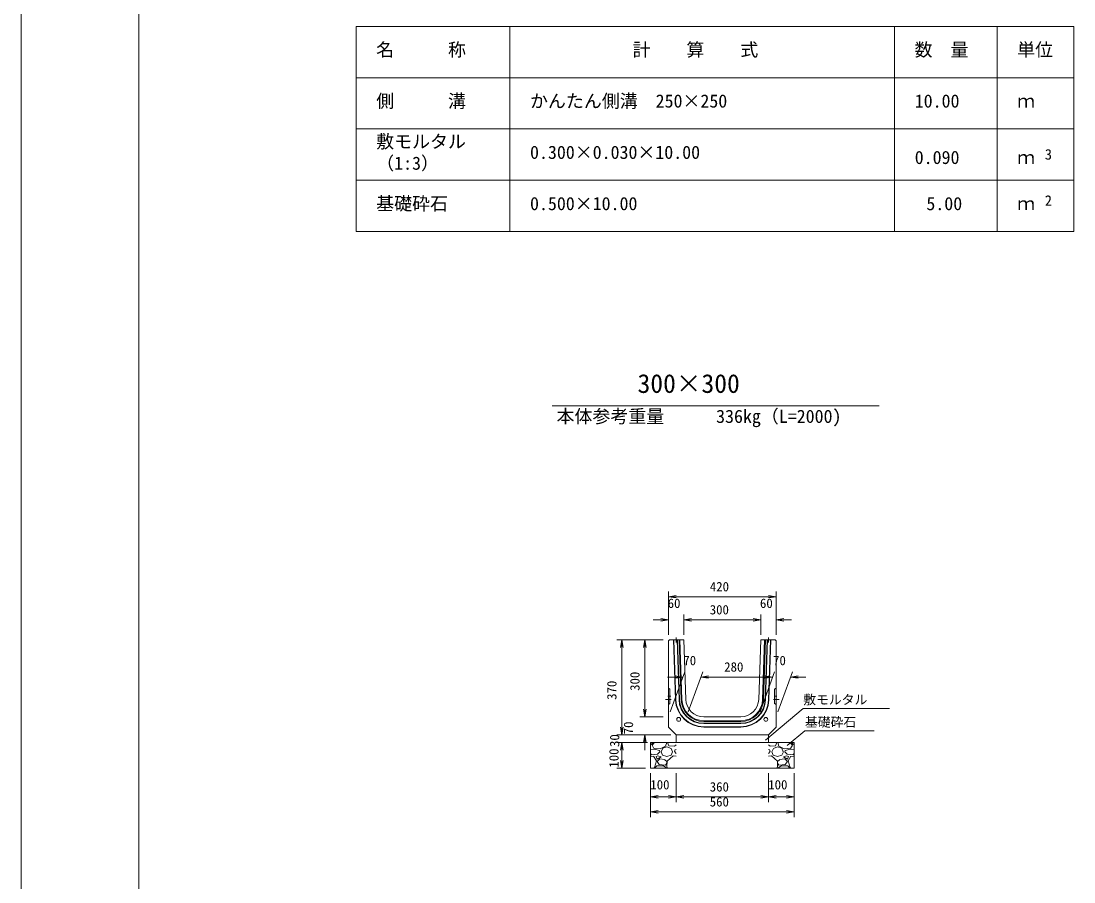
# Model space of a CAD drawing. Units: millimetres, scale not verified. Extents: x 0 to 84100, y -1845 to 57555.
# Drawn here: x 0 to 20534, y 28072 to 44854 of the extents above; entities that cross this region are included whole.
import ezdxf
from ezdxf.enums import TextEntityAlignment as Align

# ---------------------------------------------------------------- set-up
doc = ezdxf.new("R2010")
doc.units = ezdxf.units.MM
doc.header["$LTSCALE"] = 100
doc.linetypes.add('USER1', pattern=[19, 12.7, -6.3])
for name, color, linetype, lineweight in [('D-MTR-FRAM（材料表図枠）', 2, 'Continuous', 18), ('D-STR-DIM（寸法）', 7, 'Continuous', 18), ('D-STR-HTXT（旗揚げ）', 7, 'Continuous', 18), ('D-STR-STR1（構造物）', 7, 'Continuous', 18), ('D-STR-STRn（構造物）', 7, 'Continuous', 18), ('D-STR（構造物外形線）', 1, 'Continuous', 18), ('D-TTL(外枠）', 2, 'Continuous', 18), ('DEFPOINTS_2', 8, 'Continuous', 18)]:
    doc.layers.add(name, color=color, linetype=linetype, lineweight=lineweight)
for name, color, linetype in [('D-MTR-TXT(文字列）', 7, 'Continuous'), ('D-STR-TXT（文字）', 7, 'Continuous'), ('D-TTL-TXT（文字）', 7, 'Continuous')]:
    doc.layers.add(name, color=color, linetype=linetype)
doc.styles.add('ＭＳ ゴシック', font='')
doc.styles.get('ＭＳ ゴシック').set_extended_font_data('MS Gothic')

msp = doc.modelspace()

# ---------------------------------------------------------------- linework, layer by layer
at = {"layer": 'D-MTR-FRAM（材料表図枠）'}
for p, q in [((6534, 44749.9), (20534, 44749.9)), ((6534, 40749.9), (6534, 44749.9)), ((9534, 40749.9), (9534, 44749.9)), ((17034, 40749.9), (17034, 44749.9)), ((19034, 41549.9), (19034, 44749.9)), ((19034, 40749.9), (19034, 44749.9)), ((20534, 40749.9), (20534, 44749.9)), ((6534, 43749.9), (20534, 43749.9)), ((6534, 42749.9), (20534, 42749.9)), ((6534, 41749.9), (20534, 41749.9)), ((6534, 40749.9), (20534, 40749.9))]:
    msp.add_line(p, q, dxfattribs=at)
at = {"layer": 'D-STR-DIM（寸法）'}
for p, q in [((12625.4, 32890.2), (12625.4, 33732)), ((14725.4, 32890.2), (14725.4, 33732)), ((12625.4, 33632), (12775.4, 33657)), ((12775.4, 33607), (12625.4, 33632)), ((12625.4, 33632), (12775.4, 33632)), ((12775.4, 33632), (14575.4, 33632)), ((14575.4, 33657), (14725.4, 33632)), ((14725.4, 33632), (14575.4, 33607)), ((14725.4, 33632), (14575.4, 33632)), ((12625.4, 32890.2), (12625.4, 33282)), ((12925.4, 32890.2), (12925.4, 33282)), ((12925.4, 32890.2), (12925.4, 33282)), ((14425.4, 32890.2), (14425.4, 33282)), ((14425.4, 32890.2), (14425.4, 33282)), ((14725.4, 32890.2), (14725.4, 33282)), ((12475.4, 33182), (12325.4, 33182)), ((12475.4, 33207), (12625.4, 33182)), ((12625.4, 33182), (12475.4, 33157)), ((12625.4, 33182), (12475.4, 33182)), ((12925.4, 33182), (13075.4, 33207)), ((12925.4, 33182), (13075.4, 33207)), ((13075.4, 33157), (12925.4, 33182)), ((12925.4, 33182), (13075.4, 33182)), ((13075.4, 33157), (12925.4, 33182)), ((12925.4, 33182), (13075.4, 33182)), ((13075.4, 33182), (13225.4, 33182)), ((13075.4, 33182), (14275.4, 33182)), ((14275.4, 33182), (14125.4, 33182)), ((14275.4, 33207), (14425.4, 33182)), ((14275.4, 33207), (14425.4, 33182)), ((14425.4, 33182), (14275.4, 33157)), ((14425.4, 33182), (14275.4, 33182)), ((14425.4, 33182), (14275.4, 33157)), ((14425.4, 33182), (14275.4, 33182)), ((14725.4, 33182), (14875.4, 33207)), ((14875.4, 33157), (14725.4, 33182)), ((14725.4, 33182), (14875.4, 33182)), ((14875.4, 33182), (15025.4, 33182)), ((12525.4, 32790.2), (11616.9, 32790.2)), ((11691.9, 32640.2), (11716.9, 32790.2)), ((11716.9, 32790.2), (11741.9, 32640.2)), ((11716.9, 32790.2), (11716.9, 32640.2)), ((12525.4, 32790.2), (12066.9, 32790.2)), ((12141.9, 32640.2), (12166.9, 32790.2)), ((12166.9, 32790.2), (12191.9, 32640.2)), ((12166.9, 32790.2), (12166.9, 32640.2)), ((11716.9, 31090.2), (11716.9, 32640.2)), ((12166.9, 31440.2), (12166.9, 32640.2)), ((12757.7, 32066), (12607.7, 32066)), ((12661.8, 31390.2), (12944.1, 32166)), ((12757.7, 32091), (12907.7, 32066)), ((12907.7, 32066), (12757.7, 32041)), ((12907.7, 32066), (12757.7, 32066)), ((13011.8, 31390.2), (13294.1, 32166)), ((13011.8, 31390.2), (13294.1, 32166)), ((13257.7, 32066), (13407.7, 32091)), ((13257.7, 32066), (13407.7, 32091)), ((13407.7, 32041), (13257.7, 32066)), ((13257.7, 32066), (13407.7, 32066)), ((13407.7, 32041), (13257.7, 32066)), ((13257.7, 32066), (13407.7, 32066)), ((13407.7, 32066), (13557.7, 32066)), ((13407.7, 32066), (14507.7, 32066)), ((14507.7, 32066), (14357.7, 32066)), ((14411.8, 31390.2), (14694.1, 32166)), ((14411.8, 31390.2), (14694.1, 32166)), ((14507.7, 32091), (14657.7, 32066)), ((14507.7, 32091), (14657.7, 32066)), ((14657.7, 32066), (14507.7, 32041)), ((14657.7, 32066), (14507.7, 32066)), ((14657.7, 32066), (14507.7, 32041)), ((14657.7, 32066), (14507.7, 32066)), ((14761.8, 31390.2), (15044.1, 32166)), ((15007.7, 32066), (15157.7, 32091)), ((15157.7, 32041), (15007.7, 32066)), ((15007.7, 32066), (15157.7, 32066)), ((15157.7, 32066), (15307.7, 32066)), ((12166.9, 31290.2), (12141.9, 31440.2)), ((12166.9, 31290.2), (12141.9, 31440.2)), ((12166.9, 31440.2), (12166.9, 31590.2)), ((12191.9, 31440.2), (12166.9, 31290.2)), ((12166.9, 31290.2), (12166.9, 31440.2)), ((12191.9, 31440.2), (12166.9, 31290.2)), ((12166.9, 31290.2), (12166.9, 31440.2)), ((11716.9, 31090.2), (11716.9, 31240.2)), ((11716.9, 31090.2), (11716.9, 31240.2)), ((12525.4, 31290.2), (12066.9, 31290.2)), ((12525.4, 31290.2), (12066.9, 31290.2)), ((11716.9, 30940.2), (11691.9, 31090.2)), ((11716.9, 30940.2), (11691.9, 31090.2)), ((11716.9, 30940.2), (11691.9, 31090.2)), ((11741.9, 31090.2), (11716.9, 30940.2)), ((11716.9, 30940.2), (11716.9, 31090.2)), ((11741.9, 31090.2), (11716.9, 30940.2)), ((11716.9, 30940.2), (11716.9, 31090.2)), ((11741.9, 31090.2), (11716.9, 30940.2)), ((11716.9, 30940.2), (11716.9, 31090.2)), ((12675.4, 30940.2), (11616.9, 30940.2)), ((12675.4, 30940.2), (11616.9, 30940.2)), ((12675.4, 30940.2), (11616.9, 30940.2)), ((12675.4, 30940.2), (12066.9, 30940.2)), ((12141.9, 30790.2), (12166.9, 30940.2)), ((12166.9, 30940.2), (12191.9, 30790.2)), ((12166.9, 30940.2), (12166.9, 30790.2)), ((12175.4, 30790.2), (11616.9, 30790.2)), ((12175.4, 30790.2), (11616.9, 30790.2)), ((12220.4, 30790.2), (11616.9, 30790.2)), ((11691.9, 30640.2), (11716.9, 30790.2)), ((11691.9, 30640.2), (11716.9, 30790.2)), ((11691.9, 30640.2), (11716.9, 30790.2)), ((11716.9, 30790.2), (11741.9, 30640.2)), ((11716.9, 30790.2), (11716.9, 30640.2)), ((11716.9, 30790.2), (11741.9, 30640.2)), ((11716.9, 30790.2), (11716.9, 30640.2)), ((11716.9, 30790.2), (11741.9, 30640.2)), ((11716.9, 30790.2), (11716.9, 30640.2)), ((11716.9, 30640.2), (11716.9, 30490.2)), ((11716.9, 30640.2), (11716.9, 30490.2)), ((11716.9, 30640.2), (11716.9, 30440.2)), ((12166.9, 30790.2), (12166.9, 30640.2)), ((11716.9, 30290.2), (11691.9, 30440.2)), ((11741.9, 30440.2), (11716.9, 30290.2)), ((11716.9, 30290.2), (11716.9, 30440.2)), ((12175.4, 30290.2), (11616.9, 30290.2)), ((12275.4, 30190.2), (12275.4, 29337.3)), ((12275.4, 30190.2), (12275.4, 29629.1)), ((12775.4, 30190.2), (12775.4, 29629.1)), ((12775.4, 30190.2), (12775.4, 29629.1)), ((14575.4, 30190.2), (14575.4, 29629.1)), ((14575.4, 30190.2), (14575.4, 29629.1)), ((15075.4, 30190.2), (15075.4, 29629.1)), ((15075.4, 30190.2), (15075.4, 29337.3)), ((12275.4, 29729.1), (12425.4, 29754.1)), ((12425.4, 29704.1), (12275.4, 29729.1)), ((12275.4, 29729.1), (12425.4, 29729.1)), ((12625.4, 29729.1), (12425.4, 29729.1)), ((12625.4, 29754.1), (12775.4, 29729.1)), ((12775.4, 29729.1), (12625.4, 29704.1)), ((12775.4, 29729.1), (12625.4, 29729.1)), ((12775.4, 29729.1), (12925.4, 29754.1)), ((12925.4, 29704.1), (12775.4, 29729.1)), ((12775.4, 29729.1), (12925.4, 29729.1)), ((14425.4, 29729.1), (12925.4, 29729.1)), ((14425.4, 29754.1), (14575.4, 29729.1)), ((14575.4, 29729.1), (14425.4, 29704.1)), ((14575.4, 29729.1), (14425.4, 29729.1)), ((14575.4, 29729.1), (14725.4, 29754.1)), ((14725.4, 29704.1), (14575.4, 29729.1)), ((14575.4, 29729.1), (14725.4, 29729.1)), ((14725.4, 29729.1), (14925.4, 29729.1)), ((14925.4, 29754.1), (15075.4, 29729.1)), ((15075.4, 29729.1), (14925.4, 29704.1)), ((15075.4, 29729.1), (14925.4, 29729.1)), ((12275.4, 29437.3), (12425.4, 29462.3)), ((12425.4, 29412.3), (12275.4, 29437.3)), ((12275.4, 29437.3), (12425.4, 29437.3)), ((14925.4, 29437.3), (12425.4, 29437.3)), ((14925.4, 29462.3), (15075.4, 29437.3)), ((15075.4, 29437.3), (14925.4, 29412.3)), ((15075.4, 29437.3), (14925.4, 29437.3))]:
    msp.add_line(p, q, dxfattribs=at)
at = {"layer": 'D-STR-HTXT（旗揚げ）'}
for p, q in [((10360.2, 37349.8), (16738.6, 37349.8)), ((14519.8, 30836.7), (15254.1, 31453.7)), ((16939.7, 31453.7), (15254.1, 31453.7)), ((14943.8, 30729), (15287.7, 31017.3)), ((16635.1, 31017.3), (15287.7, 31017.3))]:
    msp.add_line(p, q, dxfattribs=at)
at = {"layer": 'D-STR-STR1（構造物）', "linetype": 'USER1'}
for p, q in [((12775.4, 32835.7), (12775.4, 32737.7)), ((14575.4, 32835.7), (14575.4, 32737.7)), ((12678.9, 31630.2), (12566.7, 31630.2)), ((12672.4, 31690.2), (12611.4, 31690.2)), ((14784.6, 31630.2), (14671.7, 31630.2)), ((14741.6, 31690.2), (14691.2, 31690.2))]:
    msp.add_line(p, q, dxfattribs=at)
at = {"layer": 'D-STR-STR1（構造物）'}
for p, q in [((12655.4, 31827.7), (12625.4, 31847.7)), ((12655.4, 31552.7), (12655.4, 31827.7)), ((14725.4, 31847.7), (14695.4, 31827.7)), ((14695.4, 31827.7), (14695.4, 31552.7)), ((12655.4, 31552.7), (12625.4, 31532.7)), ((14725.4, 31532.7), (14695.4, 31552.7))]:
    msp.add_line(p, q, dxfattribs=at)
for centre in [(12825.4, 31240.2), (14525.4, 31240.2)]:
    msp.add_circle(centre, 37.5, dxfattribs=at)
at = {"layer": 'D-STR-STRn（構造物）'}
for p, q in [((12775.4, 30940.2), (12775.4, 30790.2)), ((14575.4, 30940.2), (14575.4, 30790.2)), ((12775.4, 30790.2), (12275.4, 30790.2)), ((12275.4, 30790.2), (12275.4, 30290.2)), ((12275.4, 30746.7), (12331.7, 30790.2)), ((12351.7, 30659.4), (12275.4, 30651.4)), ((12306.2, 30735), (12355.9, 30790.2)), ((12342.2, 30674.7), (12307.2, 30734.7)), ((12465.9, 30666), (12340.9, 30676)), ((12451.1, 30635.3), (12351.1, 30660.3)), ((12456.2, 30610), (12411.2, 30560)), ((12456.3, 30609.7), (12451.3, 30634.7)), ((12571.5, 30719.6), (12466.5, 30664.6)), ((12480.8, 30610.1), (12510.8, 30540.1)), ((12486.1, 30609.9), (12516.1, 30679.9)), ((12516.3, 30680), (12596.3, 30705)), ((12591.4, 30789.9), (12571.4, 30719.9)), ((12596.1, 30704.9), (12676.1, 30674.9)), ((12608.5, 30790.2), (12635.4, 30726.1)), ((12636, 30724.7), (12741, 30719.7)), ((12676.3, 30674.8), (12706.3, 30609.8)), ((12681.1, 30540.2), (12706.1, 30610.2)), ((12741.1, 30610.1), (12756.1, 30650.1)), ((12775.4, 30574.2), (12741.1, 30611.6)), ((12741.3, 30720.3), (12775.4, 30746.7)), ((12775.4, 30651.4), (12756.7, 30649.4)), ((14575.4, 30790.2), (12775.4, 30790.2)), ((14575.4, 30790.2), (15075.4, 30790.2)), ((14609.5, 30720.3), (14575.4, 30746.7)), ((14575.4, 30651.4), (14594.1, 30649.4)), ((14575.4, 30574.2), (14609.7, 30611.6)), ((14609.6, 30610.1), (14594.6, 30650.1)), ((14714.8, 30724.7), (14609.8, 30719.7)), ((14674.4, 30674.8), (14644.4, 30609.8)), ((14669.7, 30540.2), (14644.7, 30610.2)), ((14754.7, 30704.9), (14674.7, 30674.9)), ((14742.3, 30790.2), (14715.3, 30726.1)), ((14834.5, 30680), (14754.5, 30705)), ((14759.3, 30789.9), (14779.3, 30719.9)), ((14779.3, 30719.6), (14884.3, 30664.6)), ((14864.6, 30609.9), (14834.6, 30679.9)), ((14869.9, 30610.1), (14839.9, 30540.1)), ((14884.8, 30666), (15009.8, 30676)), ((14894.5, 30609.7), (14899.5, 30634.7)), ((14894.5, 30610), (14939.5, 30560)), ((14899.7, 30635.3), (14999.7, 30660.3)), ((15044.5, 30735), (14994.8, 30790.2)), ((14999.1, 30659.4), (15075.4, 30651.4)), ((15008.5, 30674.7), (15043.5, 30734.7)), ((15075.4, 30746.7), (15019.1, 30790.2)), ((15075.4, 30790.2), (15075.4, 30290.2)), ((12296.1, 30551.6), (12275.4, 30574.2)), ((12336.4, 30519.5), (12275.4, 30524.6)), ((12410.9, 30560.3), (12295.9, 30550.3)), ((12392.3, 30430.3), (12337.3, 30520.3)), ((12351.3, 30304.8), (12391.3, 30429.8)), ((12386.1, 30515), (12406.1, 30465)), ((12421.2, 30529.8), (12386.2, 30514.8)), ((12406.1, 30465.1), (12481.1, 30510.1)), ((12406.1, 30420.2), (12446.1, 30360.2)), ((12456.2, 30470), (12406.2, 30420)), ((12481.4, 30510.1), (12421.4, 30530.1)), ((12556.8, 30455.3), (12456.8, 30470.3)), ((12510.9, 30539.6), (12595.9, 30514.6)), ((12597.3, 30418.9), (12557.3, 30453.9)), ((12601, 30425.2), (12596, 30320.2)), ((12596.3, 30390), (12596.3, 30420)), ((12596.5, 30514.7), (12681.5, 30539.7)), ((12716.4, 30529.9), (12601.4, 30424.9)), ((12775.4, 30524.6), (12716.4, 30529.5)), ((14575.4, 30524.6), (14634.4, 30529.5)), ((14634.4, 30529.9), (14749.4, 30424.9)), ((14754.2, 30514.7), (14669.2, 30539.7)), ((14749.7, 30425.2), (14754.7, 30320.2)), ((14753.5, 30418.9), (14793.5, 30453.9)), ((14754.5, 30390), (14754.5, 30420)), ((14839.9, 30539.6), (14754.9, 30514.6)), ((14793.9, 30455.3), (14893.9, 30470.3)), ((14869.3, 30510.1), (14929.3, 30530.1)), ((14944.7, 30465.1), (14869.7, 30510.1)), ((14894.5, 30470), (14944.5, 30420)), ((14944.7, 30420.2), (14904.7, 30360.2)), ((14929.6, 30529.8), (14964.6, 30514.8)), ((14939.9, 30560.3), (15054.9, 30550.3)), ((14964.7, 30515), (14944.7, 30465)), ((14958.4, 30430.3), (15013.4, 30520.3)), ((14999.5, 30304.8), (14959.5, 30429.8)), ((15014.4, 30519.5), (15075.4, 30524.6)), ((15054.7, 30551.6), (15075.4, 30574.2)), ((12275.4, 30290.2), (15075.4, 30290.2)), ((12331.7, 30290.2), (12351.3, 30305.3)), ((12355.9, 30290.2), (12396.2, 30335)), ((12396.3, 30335), (12526.3, 30335)), ((12446.4, 30359.8), (12571.4, 30344.8)), ((12526.1, 30336.1), (12591.1, 30291.1)), ((12571.4, 30345), (12596.4, 30390)), ((12595.4, 30321.1), (12608.5, 30290.2)), ((14755.3, 30321.1), (14742.3, 30290.2)), ((14779.4, 30345), (14754.4, 30390)), ((14824.7, 30336.1), (14759.7, 30291.1)), ((14904.4, 30359.8), (14779.4, 30344.8)), ((14954.5, 30335), (14824.5, 30335)), ((14994.8, 30290.2), (14954.5, 30335)), ((15019.1, 30290.2), (14999.5, 30305.3))]:
    msp.add_line(p, q, dxfattribs=at)
at = {"layer": 'D-STR（構造物外形線）'}
for p, q in [((12645.4, 32790.2), (12625.4, 32770.2)), ((12625.4, 31090.2), (12625.4, 32770.2)), ((12925.4, 32790.2), (12645.4, 32790.2)), ((12725.3, 32790.2), (12764.2, 31621.9)), ((12732.8, 32790.2), (12771.7, 31622.1)), ((12792.8, 32790.2), (12831.7, 31624.1)), ((12800.3, 32790.2), (12839.2, 31624.4)), ((12835.3, 32790.2), (12874.2, 31625.5)), ((12850.3, 32790.2), (12889.1, 31626)), ((12925.4, 32790.2), (12964.1, 31628.5)), ((14425.4, 32790.2), (14386.7, 31628.5)), ((14705.4, 32790.2), (14425.4, 32790.2)), ((14500.4, 32790.2), (14461.6, 31626)), ((14515.4, 32790.2), (14476.6, 31625.5)), ((14550.4, 32790.2), (14511.6, 31624.4)), ((14558, 32790.2), (14519.1, 31624.1)), ((14618, 32790.2), (14579.1, 31622.1)), ((14625.5, 32790.2), (14586.5, 31621.9)), ((14705.4, 32790.2), (14725.4, 32770.2)), ((14725.4, 31090.2), (14725.4, 32770.2)), ((13313.9, 31290.2), (14036.9, 31290.2)), ((14036.9, 31215.2), (13313.9, 31215.2)), ((12775.4, 30940.2), (12625.4, 31090.2)), ((14036.9, 31200.2), (13313.9, 31200.2)), ((14036.9, 31165.2), (13313.9, 31165.2)), ((14036.9, 31157.7), (13313.9, 31157.7)), ((14036.9, 31097.7), (13313.9, 31097.7)), ((14036.9, 31090.2), (13313.9, 31090.2)), ((14575.4, 30940.2), (14725.4, 31090.2)), ((14575.4, 30940.2), (12775.4, 30940.2))]:
    msp.add_line(p, q, dxfattribs=at)
for centre, radius, start, end in [((13313.9, 31640.2), 482.5, 181.90915, 270), ((13313.9, 31640.2), 475, 181.90915, 270), ((13313.9, 31640.2), 440, 181.90915, 270), ((13313.9, 31640.2), 425, 181.90915, 270), ((13313.9, 31640.2), 350, 181.90915, 270), ((14036.9, 31640.2), 350, 270, 358.09085), ((14036.9, 31640.2), 425, 270, 358.09085), ((14036.9, 31640.2), 440, 270, 358.09085), ((14036.9, 31640.2), 475, 270, 358.09085), ((14036.9, 31640.2), 482.5, 270, 358.09085), ((13313.9, 31640.2), 550, 181.90915, 270), ((13313.9, 31640.2), 542.5, 181.90915, 270), ((14036.9, 31640.2), 542.5, 270, 358.09085), ((14036.9, 31640.2), 550, 270, 358.09085)]:
    msp.add_arc(centre, radius, start, end, dxfattribs=at)
at = {"layer": 'D-TTL(外枠）'}
msp.add_line((2300, 155), (2300, 55555), dxfattribs=at)
at = {"layer": 'DEFPOINTS_2'}
msp.add_line((0, -1845), (0, 57555), dxfattribs=at)

# ---------------------------------------------------------------- texts
at = {"layer": 'D-MTR-TXT(文字列）', "style": 'ＭＳ ゴシック'}
for s, height, p in [('名\u3000\u3000\u3000称', 256.6, (6926.2, 44090.2)), ('計\u3000\u3000算\u3000\u3000式', 256.6, (11927, 44090.2)), ('数\u3000量', 256.6, (17426.2, 44090.2)), ('単位', 256.6, (19426.2, 44090.2)), ('側\u3000\u3000\u3000溝', 256.6, (6926.2, 43090.2)), ('かんたん側溝\u3000250×250', 256.6, (9926.2, 43090.2)), ('10.00', 256.6, (17428.9, 43090.2)), ('ｍ', 256.6, (19426.2, 43090.2)), ('敷モルタル', 256.6, (6926.2, 42300.2)), ('0.300×0.030×10.00', 256.6, (9926.2, 42090.2)), ('0.090', 256.6, (17428.9, 41990.2)), ('3', 205.3, (19966.5, 42090.7)), ('（1:3）', 256.6, (6926.2, 41878)), ('ｍ', 256.6, (19426.2, 41990.2)), ('基礎砕石', 256.6, (6926.2, 41090.2)), ('0.500×10.00', 256.6, (9926.2, 41090.2)), ('5.00', 256.6, (17656.4, 41090.2)), ('ｍ', 256.6, (19426.2, 41090.2)), ('2', 205.3, (19966.5, 41190.7)), ('本体参考重量', 256.6, (10443.3, 36943.2)), ('336kg（L=2000)', 256.6, (13555.3, 36943.2))]:
    msp.add_text(s, height=height, dxfattribs=at).set_placement(p, align=Align.BOTTOM_LEFT)
at = {"layer": 'D-STR-DIM（寸法）', "style": 'ＭＳ ゴシック'}
for s, p in [('420', (13433, 33682)), ('60', (12610.4, 33357)), ('60', (14410.4, 33357)), ('300', (13431.1, 33232)), ('70', (12916.5, 32241)), ('70', (14666.5, 32241)), ('280', (13712.8, 32116)), ('100', (12272.2, 29820.5)), ('360', (13431.1, 29779.1)), ('100', (14572.2, 29820.5)), ('560', (13431.1, 29487.3))]:
    msp.add_text(s, height=183.3, dxfattribs=at).set_placement(p, align=Align.BOTTOM_LEFT)
for s, p in [('300', (12116.9, 31795.9)), ('370', (11666.9, 31620.9)), ('70', (11991.9, 30949)), ('30', (11722.5, 30702.1)), ('30', (11722.5, 30702.1)), ('100', (11708.1, 30299.3))]:
    msp.add_text(s, height=183.3, rotation=90, dxfattribs=at).set_placement(p, align=Align.BOTTOM_LEFT)
at = {"layer": 'D-STR-TXT（文字）', "style": 'ＭＳ ゴシック'}
for s, p in [('敷モルタル', (15254.1, 31478.9)), ('基礎砕石', (15287.7, 31042.5))]:
    msp.add_text(s, height=183.3, dxfattribs=at).set_placement(p, align=Align.BOTTOM_LEFT)
at = {"layer": 'D-TTL-TXT（文字）', "style": 'ＭＳ ゴシック'}
msp.add_text('300×300', height=366.6, dxfattribs=at).set_placement((12022.8, 37494.7), align=Align.BOTTOM_LEFT)

doc.saveas('drawing.dxf')
